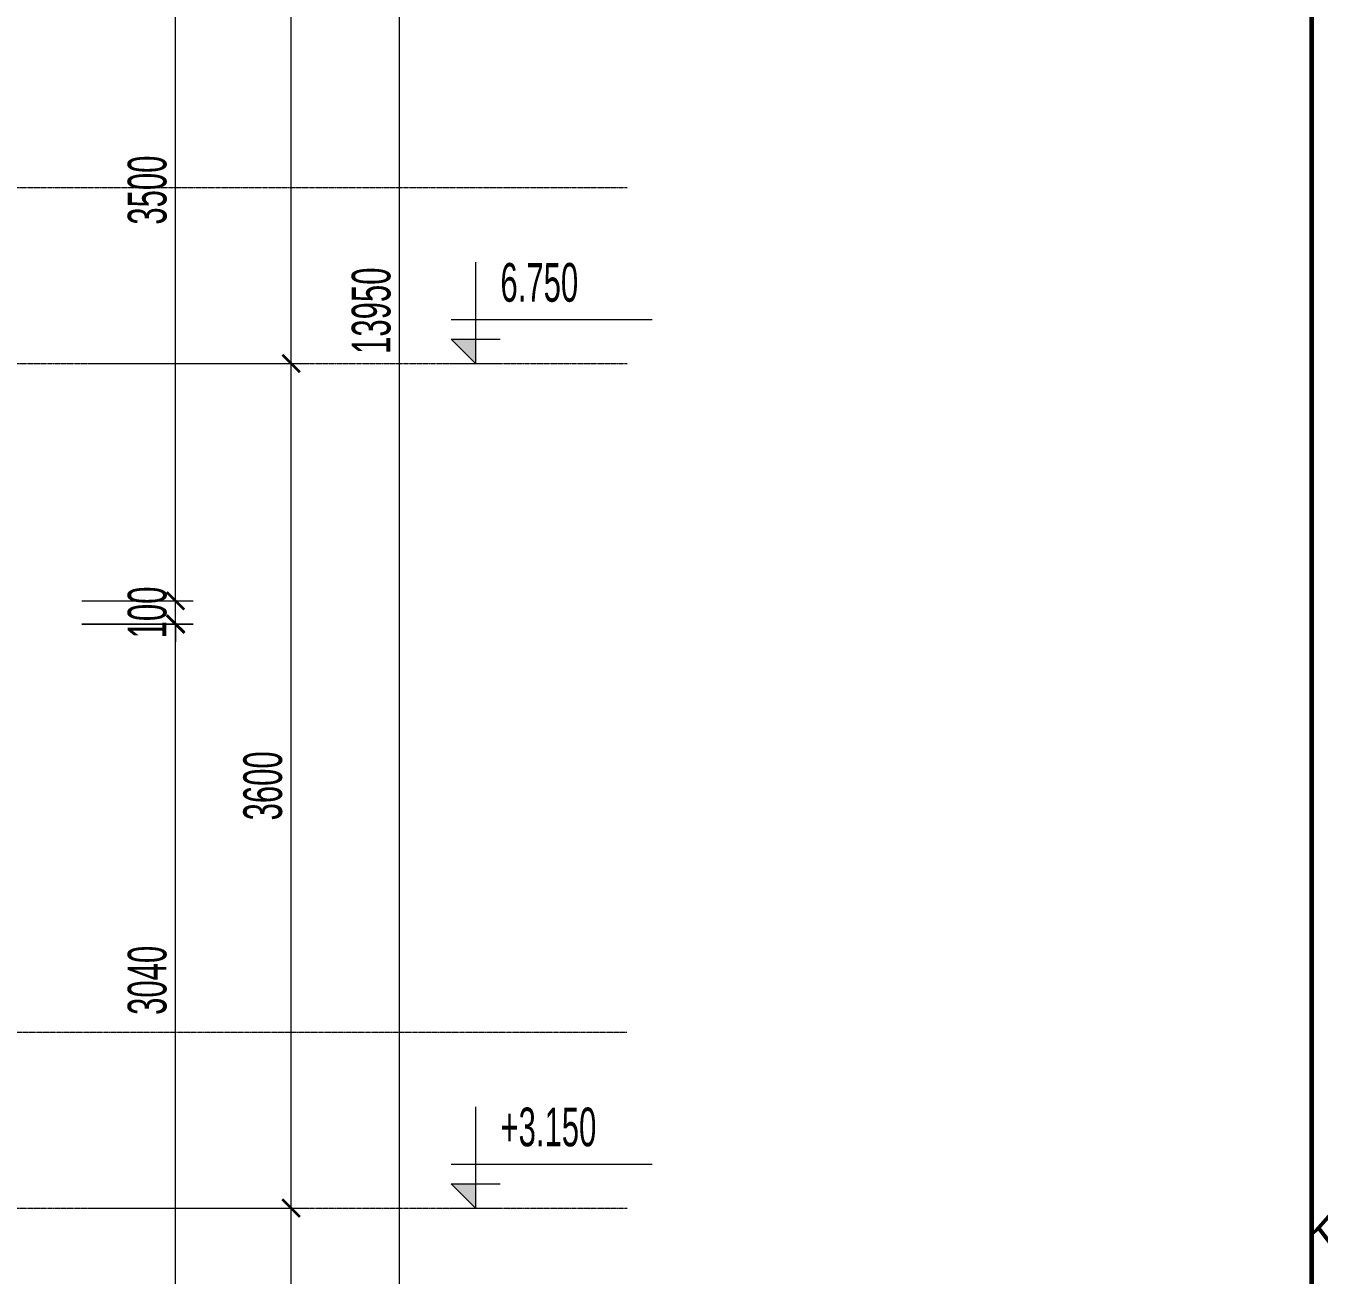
# Model space of a CAD drawing. Header units: millimetres. Extents: x 1336014 to 2939047, y -333549 to -60566.
# Drawn here: x 1404303 to 1409814, y -155129 to -149804 of the extents above; entities that cross this region are included whole.
import ezdxf
from ezdxf.enums import TextEntityAlignment as Align

# ---------------------------------------------------------------- set-up
doc = ezdxf.new("R2010")
doc.units = ezdxf.units.MM
doc.header["$MEASUREMENT"] = 0
doc.linetypes.add('CENTER2', pattern=[1.125, 0.75, -0.125, 0.125, -0.125])
for name, color, linetype, lineweight in [('05.Text', 253, 'Continuous', 18), ('08.Dim', 156, 'Continuous', 15), ('10.truc', 250, 'CENTER2', 20), ('11.Khung bo', 32, 'Continuous', 50), ('DIM', 252, 'Continuous', 20)]:
    doc.layers.add(name, color=color, linetype=linetype, lineweight=lineweight)
doc.layers.add('text', color=7, linetype='Continuous')
doc.styles.add('TT5_Text Dim', font='hoatbif.shx', dxfattribs={"width": 0.6})
doc.styles.add('VnAvantH', font='')
doc.styles.get('VnAvantH').set_extended_font_data('.VnAvantH')
doc.dimstyles.new('TT5_Dim 1-75', dxfattribs={"dimscale": 75, "dimtxt": 2.2, "dimasz": 1, "dimexe": 1, "dimexo": 0.5, "dimgap": 0.5, "dimtad": 1, "dimdec": 0, "dimzin": 0, "dimdsep": 46, "dimtxsty": 'TT5_Text Dim', "dimblk": 'ARCHTICK', "dimcen": 0, "dimdle": 1, "dimclrd": 256, "dimclre": 256, "dimclrt": 1, "dimadec": 0, "dimazin": 0, "dimtfac": 0.015, "dimtdec": 0, "dimtix": 1, "dimtmove": 2, "dimatfit": 3, "dimldrblk": 'DOT', "dimfxl": 1, "dimtolj": 1, "dimtzin": 0, "dimlwd": -1, "dimlwe": -1, "dimarcsym": 1})

# ---------------------------------------------------------------- blocks, each defined once
blk = doc.blocks.new('_ARCHTICK')
at = {"const_width": 0.15}
blk.add_lwpolyline([(-0.5, -0.5), (0.5, 0.5)], dxfattribs=at)
blk = doc.blocks.new('*D689')
at = {"layer": '08.Dim', "transparency": 16777216}
for p, q in [((1405433.4, -158068.3), (1405433.4, -154768.2)), ((1404565.9, -154843.2), (1405508.4, -154843.2)), ((1404565.9, -157993.3), (1405508.4, -157993.3))]:
    blk.add_line(p, q, dxfattribs=at)
at = {"layer": 'Defpoints', "color": 0, "transparency": 16777216}
for p in [(1404528.4, -154843.2), (1405433.4, -154843.2), (1404528.4, -157993.3)]:
    blk.add_point(p, dxfattribs=at)
at = {"layer": '08.Dim', "transparency": 16777216, "xscale": 75, "yscale": 75, "zscale": 75}
for p, rotation in [((1405433.4, -154843.2), 90), ((1405433.4, -157993.3), 270)]:
    blk.add_blockref('_ARCHTICK', p, dxfattribs=dict(at, rotation=rotation))
at = {"layer": '08.Dim', "color": 1, "transparency": 16777216, "insert": (1405313.4, -156418.2), "char_height": 165, "attachment_point": 5, "rotation": 90, "style": 'TT5_Text Dim'}
blk.add_mtext('\\A1;3150', dxfattribs=at)
blk = doc.blocks.new('_DOT')
blk.add_line((-0.5, 0), (-1, 0))
at = {"const_width": 0.5}
blk.add_lwpolyline([(-0.25, 0, 1), (0.25, 0, 1)], format="xyb", close=True, dxfattribs=at)
blk = doc.blocks.new('*D691')
at = {"layer": '08.Dim', "transparency": 16777216}
for p, q in [((1405433.4, -154918.2), (1405433.4, -151168.3)), ((1404565.9, -151243.3), (1405508.4, -151243.3)), ((1404565.9, -154843.2), (1405508.4, -154843.2))]:
    blk.add_line(p, q, dxfattribs=at)
at = {"layer": 'Defpoints', "color": 0, "transparency": 16777216}
for p in [(1404528.4, -151243.3), (1405433.4, -151243.3), (1404528.4, -154843.2)]:
    blk.add_point(p, dxfattribs=at)
at = {"layer": '08.Dim', "transparency": 16777216, "xscale": 75, "yscale": 75, "zscale": 75}
for p, rotation in [((1405433.4, -151243.3), 90), ((1405433.4, -154843.2), 270)]:
    blk.add_blockref('_ARCHTICK', p, dxfattribs=dict(at, rotation=rotation))
at = {"layer": '08.Dim', "color": 1, "transparency": 16777216, "insert": (1405313.4, -153043.3), "char_height": 165, "attachment_point": 5, "rotation": 90, "style": 'TT5_Text Dim'}
blk.add_mtext('\\A1;3600', dxfattribs=at)
blk = doc.blocks.new('*D692')
at = {"layer": '08.Dim', "transparency": 16777216}
for p, q in [((1405433.4, -151318.3), (1405433.4, -147618.5)), ((1404565.9, -147693.5), (1405508.4, -147693.5)), ((1404565.9, -151243.3), (1405508.4, -151243.3))]:
    blk.add_line(p, q, dxfattribs=at)
at = {"layer": 'Defpoints', "color": 0, "transparency": 16777216}
for p in [(1404528.4, -147693.5), (1405433.4, -147693.5), (1404528.4, -151243.3)]:
    blk.add_point(p, dxfattribs=at)
at = {"layer": '08.Dim', "transparency": 16777216, "xscale": 75, "yscale": 75, "zscale": 75}
for p, rotation in [((1405433.4, -147693.5), 90), ((1405433.4, -151243.3), 270)]:
    blk.add_blockref('_ARCHTICK', p, dxfattribs=dict(at, rotation=rotation))
at = {"layer": '08.Dim', "color": 1, "transparency": 16777216, "insert": (1405313.4, -149468.4), "char_height": 165, "attachment_point": 5, "rotation": 90, "style": 'TT5_Text Dim'}
blk.add_mtext('\\A1;3550', dxfattribs=at)
blk = doc.blocks.new('*D694')
at = {"layer": '08.Dim', "transparency": 16777216}
for p, q in [((1405895.4, -158068.3), (1405895.4, -143968)), ((1404565.9, -144043), (1405970.4, -144043)), ((1404565.9, -157993.3), (1405970.4, -157993.3))]:
    blk.add_line(p, q, dxfattribs=at)
at = {"layer": 'Defpoints', "color": 0, "transparency": 16777216}
for p in [(1404528.4, -144043), (1405895.4, -144043), (1404528.4, -157993.3)]:
    blk.add_point(p, dxfattribs=at)
at = {"layer": '08.Dim', "transparency": 16777216, "xscale": 75, "yscale": 75, "zscale": 75}
for p, rotation in [((1405895.4, -144043), 90), ((1405895.4, -157993.3), 270)]:
    blk.add_blockref('_ARCHTICK', p, dxfattribs=dict(at, rotation=rotation))
at = {"layer": '08.Dim', "color": 1, "transparency": 16777216, "insert": (1405775.4, -151018.1), "char_height": 165, "attachment_point": 5, "rotation": 90, "style": 'TT5_Text Dim'}
blk.add_mtext('\\A1;13950', dxfattribs=at)
blk = doc.blocks.new('100')
at = {"layer": '11.Khung bo', "const_width": 26.7}
blk.add_lwpolyline([(1860913, -945239.8), (1860913, -916940.1), (1896062.6, -916940.1), (1896062.6, -945239.8)], close=True, dxfattribs=at)
blk.add_lwpolyline([(1860913, -945239.8), (1860913, -916940.1), (1896062.6, -916940.1), (1896062.6, -945239.8)], close=True, dxfattribs=at)
blk.add_lwpolyline([(1860913, -945239.8), (1860913, -916940.1), (1896062.6, -916940.1), (1896062.6, -945239.8)], close=True, dxfattribs=at)
at = {"layer": '05.Text', "style": 'VnAvantH'}
blk.add_text('KTS.lª thÕ trinh', height=197.998, dxfattribs=at).set_placement((1898428.2, -936733.2), align=Align.RIGHT)
blk = doc.blocks.new('A$C4E7C6F34')
at = {"layer": 'DIM'}
blk.add_hatch(color=256, dxfattribs=at).paths.add_polyline_path([(-38.5, 0), (-38.5, 137.8), (-177.6, 137.8)])
for p, q in [((-38.5, 576), (-38.5, 0)), ((964.2, 247.8), (-177.6, 247.8)), ((-177.6, 137.8), (100.7, 137.8)), ((-177.6, 137.8), (-38.5, 0)), ((-177.6, 0), (100.6, 0))]:
    blk.add_line(p, q, dxfattribs=at)
at = {"layer": 'text', "style": 'TT5_Text Dim', "flags": 8}
blk.add_attdef('%%P0.000', text='', height=220, dxfattribs=at).set_placement((102.4, 461.3), align=Align.MIDDLE_LEFT)
blk = doc.blocks.new('*D2397')
at = {"layer": '08.Dim', "transparency": 16777216}
for p, q in [((1404941, -155467.2), (1404941, -152277.3)), ((1404541.7, -152352.3), (1405016, -152352.3)), ((1404541.7, -155392.2), (1405016, -155392.2))]:
    blk.add_line(p, q, dxfattribs=at)
at = {"layer": 'Defpoints', "color": 0, "transparency": 16777216}
for p in [(1404504.2, -152352.3), (1404941, -152352.3), (1404504.2, -155392.2)]:
    blk.add_point(p, dxfattribs=at)
at = {"layer": '08.Dim', "transparency": 16777216, "xscale": 75, "yscale": 75, "zscale": 75}
for p, rotation in [((1404941, -152352.3), 90), ((1404941, -155392.2), 270)]:
    blk.add_blockref('_ARCHTICK', p, dxfattribs=dict(at, rotation=rotation))
at = {"layer": '08.Dim', "color": 1, "transparency": 16777216, "insert": (1404821, -153872.3), "char_height": 165, "attachment_point": 5, "rotation": 90, "style": 'TT5_Text Dim'}
blk.add_mtext('\\A1;3040', dxfattribs=at)
blk = doc.blocks.new('*D2398')
at = {"layer": '08.Dim', "transparency": 16777216}
for p, q in [((1404941, -152254.3), (1404941, -152179.3)), ((1404541.7, -152254.3), (1405016, -152254.3)), ((1404941, -152354.3), (1404941, -152254.3)), ((1404541.7, -152354.3), (1405016, -152354.3)), ((1404941, -152354.3), (1404941, -152429.3))]:
    blk.add_line(p, q, dxfattribs=at)
at = {"layer": 'Defpoints', "color": 0, "transparency": 16777216}
for p in [(1404504.2, -152254.3), (1404941, -152254.3), (1404504.2, -152354.3)]:
    blk.add_point(p, dxfattribs=at)
at = {"layer": '08.Dim', "transparency": 16777216, "xscale": 75, "yscale": 75, "zscale": 75}
for p, rotation in [((1404941, -152254.3), 270), ((1404941, -152354.3), 90)]:
    blk.add_blockref('_ARCHTICK', p, dxfattribs=dict(at, rotation=rotation))
at = {"layer": '08.Dim', "color": 1, "transparency": 16777216, "insert": (1404821, -152304.3), "char_height": 165, "attachment_point": 5, "rotation": 90, "style": 'TT5_Text Dim'}
blk.add_mtext('\\A1;100', dxfattribs=at)
blk = doc.blocks.new('*D2399')
at = {"layer": '08.Dim', "transparency": 16777216}
for p, q in [((1404941, -152329.3), (1404941, -148678.9)), ((1404541.7, -148753.9), (1405016, -148753.9)), ((1404541.7, -152254.3), (1405016, -152254.3))]:
    blk.add_line(p, q, dxfattribs=at)
at = {"layer": 'Defpoints', "color": 0, "transparency": 16777216}
for p in [(1404504.2, -148753.9), (1404941, -148753.9), (1404504.2, -152254.3)]:
    blk.add_point(p, dxfattribs=at)
at = {"layer": '08.Dim', "transparency": 16777216, "xscale": 75, "yscale": 75, "zscale": 75}
for p, rotation in [((1404941, -148753.9), 90), ((1404941, -152254.3), 270)]:
    blk.add_blockref('_ARCHTICK', p, dxfattribs=dict(at, rotation=rotation))
at = {"layer": '08.Dim', "color": 1, "transparency": 16777216, "insert": (1404821, -150504.1), "char_height": 165, "attachment_point": 5, "rotation": 90, "style": 'TT5_Text Dim'}
blk.add_mtext('\\A1;3500', dxfattribs=at)

msp = doc.modelspace()

# ---------------------------------------------------------------- linework, layer by layer
at = {"layer": '10.truc'}
for p, q in [((1385775.5, -150492.8), (1406865.1, -150492.8)), ((1385775.5, -151243.3), (1406865.1, -151243.3)), ((1385775.6, -154092.8), (1406865.2, -154092.8)), ((1385775.5, -154843.2), (1406865.1, -154843.2))]:
    msp.add_line(p, q, dxfattribs=at)

# ---------------------------------------------------------------- block references
at = {"layer": '05.Text', "xscale": 0.75, "yscale": 0.75, "zscale": 0.75}
msp.add_blockref('100', (-12265.7, 547538.6), dxfattribs=at)
at = {"layer": '08.Dim'}
ref = msp.add_blockref('A$C4E7C6F34', (1406248.6, -151243.3), dxfattribs=dict(at, xscale=0.7499999999999988, yscale=0.7499999999999988, zscale=0.7499999999999988))
ref.add_attrib('%%P0.000', '6.750', dxfattribs={"layer": 'text', "height": 165, "style": 'TT5_Text Dim', "width": 0.6, "flags": 8}).set_placement((1406325.4, -150897.3), align=Align.MIDDLE_LEFT)
ref = msp.add_blockref('A$C4E7C6F34', (1406248.6, -154843.2), dxfattribs=dict(at, xscale=0.7499999999999988, yscale=0.7499999999999988, zscale=0.7499999999999988))
ref.add_attrib('%%P0.000', '+3.150', dxfattribs={"layer": 'text', "height": 165, "style": 'TT5_Text Dim', "width": 0.6, "flags": 8}).set_placement((1406325.4, -154497.2), align=Align.MIDDLE_LEFT)

# ---------------------------------------------------------------- dimensions: what is measured, and where the dimension line sits
for base, p1, p2, picture, middle in [((1405895.4, -144043), (1404528.4, -157993.3), (1404528.4, -144043), '*D694', (1405775.4, -151018.1)), ((1405433.4, -147693.5), (1404528.4, -151243.3), (1404528.4, -147693.5), '*D692', (1405313.4, -149468.4)), ((1404941, -148753.9), (1404504.2, -152254.3), (1404504.2, -148753.9), '*D2399', (1404821, -150504.1)), ((1405433.4, -151243.3), (1404528.4, -154843.2), (1404528.4, -151243.3), '*D691', (1405313.4, -153043.3)), ((1404941, -152254.3), (1404504.2, -152354.3), (1404504.2, -152254.3), '*D2398', (1404821, -152304.3)), ((1404941, -152352.3), (1404504.2, -155392.2), (1404504.2, -152352.3), '*D2397', (1404821, -153872.3)), ((1405433.4, -154843.2), (1404528.4, -157993.3), (1404528.4, -154843.2), '*D689', (1405313.4, -156418.2))]:
    dim = msp.add_linear_dim(base=base, p1=p1, p2=p2, angle=90, dimstyle='TT5_Dim 1-75', dxfattribs=at)
    dim.commit()
    dim.dimension.update_dxf_attribs({"geometry": picture, "text_midpoint": middle})

doc.saveas('drawing.dxf')
